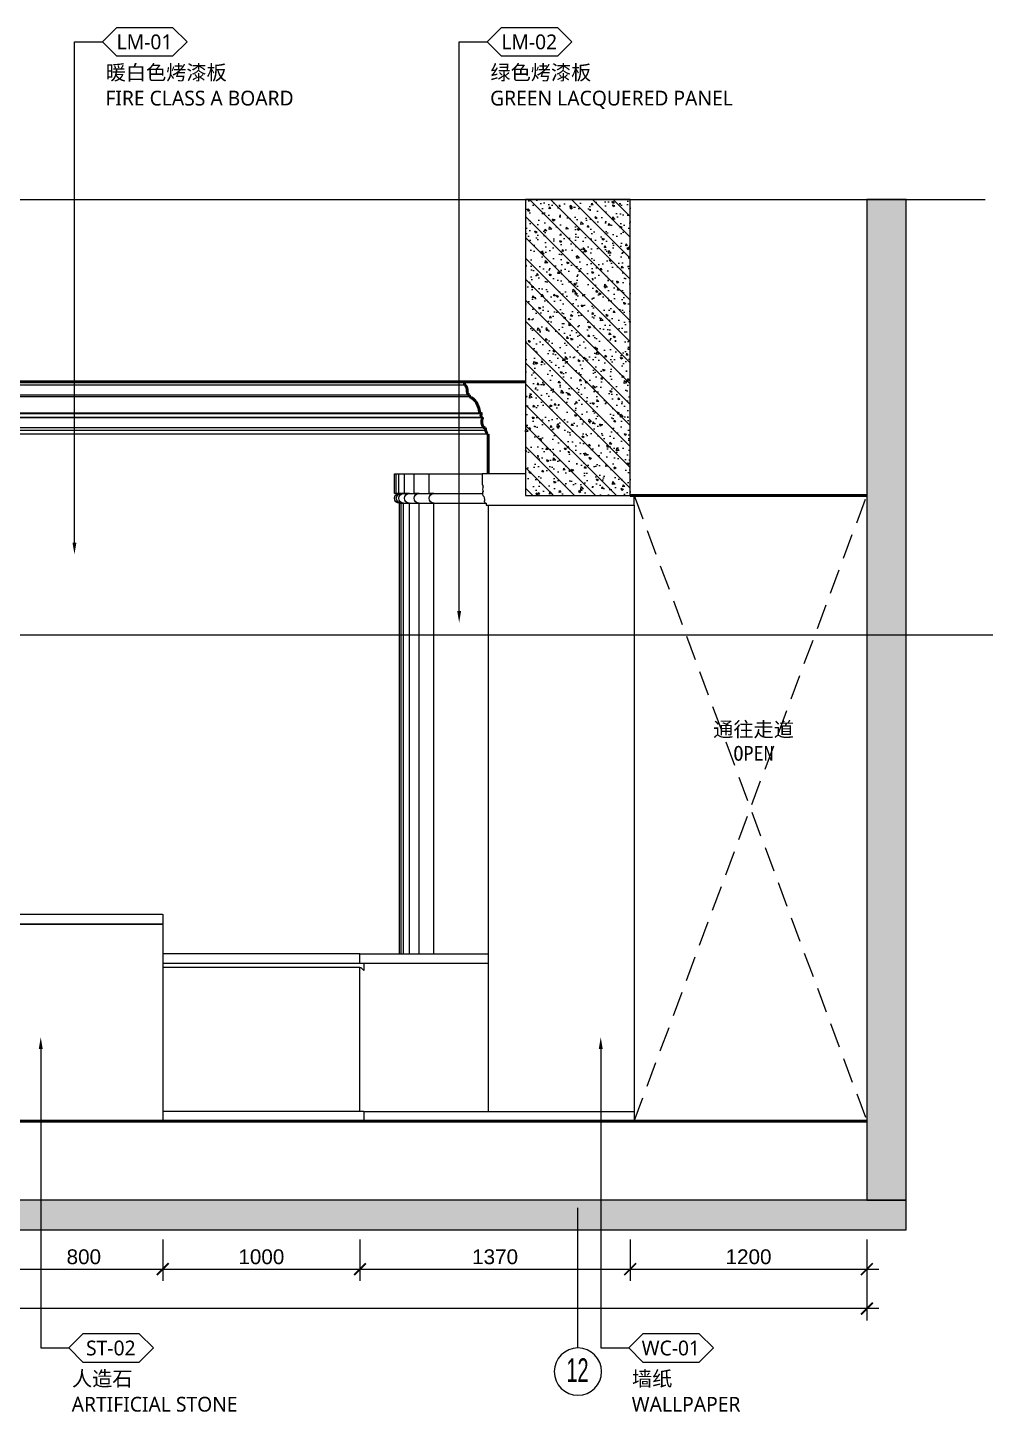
# Model space of a CAD drawing. Header units: millimetres. Extents: x 6321 to 120763, y -355 to 15211.
# Drawn here: x 115909 to 120763, y -225 to 6817 of the extents above; entities that cross this region are included whole.
import ezdxf
from ezdxf import colors
from ezdxf.entities.mleader import LeaderData, LeaderLine
from ezdxf.enums import TextEntityAlignment as Align
from ezdxf.math import Vec2, Vec3

# ---------------------------------------------------------------- set-up
doc = ezdxf.new("R2010")
doc.units = ezdxf.units.MM
doc.linetypes.add('_ACM-G-HIDDEN', pattern=[4.7625, 3.175, -1.5875])
for name, color, linetype in [('0 @ 30 (1)', 7, 'Continuous'), ('WALL', 7, 'Continuous'), ('WALL TYPE$0$G-ANNO-NOTE-CH', 7, 'Continuous')]:
    doc.layers.add(name, color=color, linetype=linetype)
for name, color, linetype, lineweight in [('_ACM-A-ANNO-DIMS', 2, 'Continuous', 13), ('_ACM-A-ANNO-DIMS @ 30 (2)', 2, 'Continuous', 13), ('_ACM-A-DETL-THIN', 2, 'Continuous', 9), ('_ACM-A-ELVE-HIDD', 1, '_ACM-G-HIDDEN', 13), ('_ACM-A-ELVE-MEDM', 3, 'Continuous', 25), ('_ACM-A-ELVE-THIK', 5, 'Continuous', 50)]:
    doc.layers.add(name, color=color, linetype=linetype, lineweight=lineweight)
doc.styles.add('_ACM-G-NOTES', font='arial.ttf')
doc.styles.add('Arial', font='ARIALUNI.ttf')
doc.styles.add('Arial_1', font='arial.ttf', dxfattribs={"height": 75})
doc.styles.add('WALL TYPE$0$Aecom Chinese', font='Microsoft YaHei.ttf')
doc.dimstyles.new('Aec-Arch-M-注释性', dxfattribs={"dimscale": 2, "dimtxt": 2.5, "dimasz": 2, "dimexe": 2, "dimexo": 2, "dimgap": 0.8, "dimtad": 1, "dimdec": 0, "dimrnd": 5, "dimzin": 3, "dimdsep": 46, "dimtxsty": 'Arial', "dimblk": 'WALL TYPE$0$_ArchTick', "dimcen": 2.5, "dimdle": 2, "dimclrd": 256, "dimclrt": 256, "dimazin": 2, "dimtfac": 0.75, "dimtdec": 0, "dimtix": 1, "dimtmove": 2, "dimatfit": 2, "dimfxl": 5, "dimfxlon": 1, "dimtolj": 1, "dimtzin": 0, "dimlwd": -1, "dimarcsym": 0})

# ---------------------------------------------------------------- blocks, each defined once
blk = doc.blocks.new('*U132')
h = blk.add_hatch(color=250)
h.dxf.hatch_style = 1
h.paths.add_polyline_path([(-17621.6, -50), (-17621.6, 100), (-37561.6, 100), (-37561.6, -50)])
blk.add_lwpolyline([(-17621.6, -50), (-17621.6, 100), (-37561.6, 100), (-37561.6, -50)], close=True)
blk = doc.blocks.new('*U135')
h = blk.add_hatch()
h.set_pattern_fill('0-钢筋混凝土001-DOM', color=250, scale=15, pattern_type=2)
h.set_pattern_definition([(45, (-330, 4214.64), (-53.033, 53.033), []), (50, (-330, 4214.64), (107.58903, -9.4128), [11.25, -123.75]), (355, (-330, 4214.64), (-20.8127, 112.8288), [9, -99]), (100.4514, (-321.03, 4213.85), (86.7764, 103.4159), [9.561, -105.1713]), (46.1842, (-330, 4244.64), (160.0862, -24.8279), [16.875, -185.625]), (96.6356, (-316.66, 4242.57), (140.1994, 146.1177), [14.3415, -157.757]), (351.1842, (-330, 4244.64), (140.1993, 146.1178), [13.5, -148.5]), (21, (-315, 4237.14), (89.53606, -60.39283), [11.25, -123.75]), (326, (-315, 4237.14), (36.4973, 108.7725), [9, -99]), (71.4514, (-307.54, 4232.11), (126.0334, 48.3796), [9.561, -105.1713]), (37.5, (-330, 4214.64), (1.82398, 49.93408), [0.75, -97.8, 0.75, -100.5, 0.75, -99.375]), (7.5, (-330, 4214.64), (39.46043, 59.16176), [0.75, -57.3, 0.75, -95.55, 0.75, -37.875]), (327.5, (-363.45, 4214.64), (80.07337, -3.38323), [0.75, -37.5, 0.75, -117, 0.75, -155.25]), (317.5, (-378.45, 4214.64), (87.47793, 15.01575), [0.75, -48.75, 0.75, -77.7, 0.75, -110.25])])
h.paths.add_polyline_path([(11800.4, -5294.2), (12330.4, -5294.2), (12330.4, -6794.6), (11800.4, -6794.6)])
blk.add_lwpolyline([(11800.4, -5294.2), (12330.4, -5294.2), (12330.4, -6794.6), (11800.4, -6794.6)], close=True)
blk = doc.blocks.new('K_1208044515')
at = {"layer": '_ACM-A-ELVE-THIK'}
for points in [[(60, 0), (60, -16.2)], [(34.1, -76.1), (34.3, -66.9)], [(-25.6, -161.5), (-24.3, -159.2), (-17.8, -159.2)], [(-60, -465.4), (-60, -265.4)], [(-60, -265.4), (-52.8, -265.4)], [(-46.3, -246.9), (-46.3, -233.1)]]:
    blk.add_lwpolyline(points, dxfattribs=at)
blk.add_lwpolyline([(-32, -182.3), (-30.8, -180, -3.820271)], format="xyb", dxfattribs=at)
for points in [[(34.3, -66.9), (35.3, -66.8), (37.2, -66.2), (39.9, -64.3), (42, -61.8), (44.4, -57.3), (46.2, -50.9), (46.7, -47.4), (46.8, -43.8)], [(46.8, -43.8), (46.8, -42), (46.8, -40.1), (47.2, -34.7), (47.9, -31.2), (48.9, -27.9), (50.1, -24.9), (51.5, -22.3), (54.1, -19.1), (56, -17.6), (57.9, -16.6), (59, -16.3), (60, -16.2)], [(-17.8, -159.2), (-9.5, -124.6), (-3, -109.8), (17.1, -84.5), (23.7, -80.1), (34.1, -76.1)], [(-46.3, -233.1), (-44.4, -233.1), (-42.4, -232.8), (-38.7, -231), (-35.3, -227.8), (-33.7, -225.7), (-31.1, -220.6), (-30.1, -217.7), (-29.2, -214.6), (-28.5, -211.4), (-28.1, -208.1), (-27.8, -204.6), (-28, -197.7), (-28.4, -194.3), (-29, -191.1), (-29.8, -188), (-30.8, -185), (-32, -182.3)], [(-30.8, -180), (-30, -180.2), (-29.3, -180.2), (-28.5, -180), (-27.8, -179.7), (-27.1, -179.2), (-26.5, -178.6), (-25.3, -176.9), (-24.4, -174.8), (-23.8, -172.4), (-23.6, -169.8), (-23.7, -167.2), (-23.9, -165.9), (-24.6, -163.5), (-25.6, -161.5)], [(-52.8, -265.4), (-52.2, -258.8), (-51.5, -255.9), (-50.4, -252.7), (-48.4, -249.2), (-46.3, -246.9)]]:
    blk.add_spline(points, degree=3, dxfattribs=at)
blk = doc.blocks.new('WALL TYPE$0$_ArchTick')
at = {"color": 0, "linetype": 'ByBlock', "const_width": 0.15}
blk.add_lwpolyline([(-0.5, -0.5), (0.5, 0.5)], dxfattribs=at)
blk = doc.blocks.new('*D260')
at = {"layer": '_ACM-A-ANNO-DIMS', "color": 0, "lineweight": -2, "transparency": 16777216}
for p, q in [((115793.2, 670.7), (115793.2, 460.7)), ((116593.2, 670.7), (116593.2, 460.7))]:
    blk.add_line(p, q, dxfattribs=at)
at = {"layer": '_ACM-A-ANNO-DIMS', "transparency": 16777216}
blk.add_line((115733.2, 520.7), (116653.2, 520.7), dxfattribs=at)
at = {"layer": 'Defpoints', "color": 0, "transparency": 16777216}
for p in [(115793.2, 1530.7), (116593.2, 1530.7), (116593.2, 520.7)]:
    blk.add_point(p, dxfattribs=at)
at = {"layer": '_ACM-A-ANNO-DIMS', "transparency": 16777216, "xscale": 60, "yscale": 60, "zscale": 60, "rotation": 180}
blk.add_blockref('WALL TYPE$0$_ArchTick', (115793.2, 520.7), dxfattribs=at)
at = {"layer": '_ACM-A-ANNO-DIMS', "transparency": 16777216, "xscale": 60, "yscale": 60, "zscale": 60}
blk.add_blockref('WALL TYPE$0$_ArchTick', (116593.2, 520.7), dxfattribs=at)
at = {"layer": '_ACM-A-ANNO-DIMS', "transparency": 16777216, "insert": (116193.2, 583), "char_height": 75, "attachment_point": 5, "style": 'Arial'}
blk.add_mtext('\\A1;800', dxfattribs=at)
blk = doc.blocks.new('*D261')
at = {"layer": '_ACM-A-ANNO-DIMS', "color": 0, "lineweight": -2, "transparency": 16777216}
for p, q in [((116593.2, 670.7), (116593.2, 460.7)), ((117593.2, 670.7), (117593.2, 460.7))]:
    blk.add_line(p, q, dxfattribs=at)
at = {"layer": '_ACM-A-ANNO-DIMS', "transparency": 16777216}
blk.add_line((116533.2, 520.7), (117653.2, 520.7), dxfattribs=at)
at = {"layer": 'Defpoints', "color": 0, "transparency": 16777216}
for p in [(116593.2, 1530.7), (117593.2, 1530.7), (117593.2, 520.7)]:
    blk.add_point(p, dxfattribs=at)
at = {"layer": '_ACM-A-ANNO-DIMS', "transparency": 16777216, "xscale": 60, "yscale": 60, "zscale": 60, "rotation": 180}
blk.add_blockref('WALL TYPE$0$_ArchTick', (116593.2, 520.7), dxfattribs=at)
at = {"layer": '_ACM-A-ANNO-DIMS', "transparency": 16777216, "xscale": 60, "yscale": 60, "zscale": 60}
blk.add_blockref('WALL TYPE$0$_ArchTick', (117593.2, 520.7), dxfattribs=at)
at = {"layer": '_ACM-A-ANNO-DIMS', "transparency": 16777216, "insert": (117093.2, 583), "char_height": 75, "attachment_point": 5, "style": 'Arial'}
blk.add_mtext('\\A1;1000', dxfattribs=at)
blk = doc.blocks.new('*D262')
at = {"layer": '_ACM-A-ANNO-DIMS', "color": 0, "lineweight": -2, "transparency": 16777216}
for p, q in [((117593.2, 670.7), (117593.2, 460.7)), ((118963.2, 670.7), (118963.2, 460.7))]:
    blk.add_line(p, q, dxfattribs=at)
at = {"layer": '_ACM-A-ANNO-DIMS', "transparency": 16777216}
blk.add_line((117533.2, 520.7), (119023.2, 520.7), dxfattribs=at)
at = {"layer": 'Defpoints', "color": 0, "transparency": 16777216}
for p in [(117593.2, 1530.7), (118963.2, 1530.7), (118963.2, 520.7)]:
    blk.add_point(p, dxfattribs=at)
at = {"layer": '_ACM-A-ANNO-DIMS', "transparency": 16777216, "xscale": 60, "yscale": 60, "zscale": 60, "rotation": 180}
blk.add_blockref('WALL TYPE$0$_ArchTick', (117593.2, 520.7), dxfattribs=at)
at = {"layer": '_ACM-A-ANNO-DIMS', "transparency": 16777216, "xscale": 60, "yscale": 60, "zscale": 60}
blk.add_blockref('WALL TYPE$0$_ArchTick', (118963.2, 520.7), dxfattribs=at)
at = {"layer": '_ACM-A-ANNO-DIMS', "transparency": 16777216, "insert": (118278.2, 583), "char_height": 75, "attachment_point": 5, "style": 'Arial'}
blk.add_mtext('\\A1;1370', dxfattribs=at)
blk = doc.blocks.new('*D263')
at = {"layer": '_ACM-A-ANNO-DIMS', "color": 0, "lineweight": -2, "transparency": 16777216}
for p, q in [((118963.2, 670.7), (118963.2, 460.7)), ((120163.2, 670.7), (120163.2, 460.7))]:
    blk.add_line(p, q, dxfattribs=at)
at = {"layer": '_ACM-A-ANNO-DIMS', "transparency": 16777216}
blk.add_line((118903.2, 520.7), (120223.2, 520.7), dxfattribs=at)
at = {"layer": 'Defpoints', "color": 0, "transparency": 16777216}
for p in [(118963.2, 1530.7), (120163.2, 1530.7), (120163.2, 520.7)]:
    blk.add_point(p, dxfattribs=at)
at = {"layer": '_ACM-A-ANNO-DIMS', "transparency": 16777216, "xscale": 60, "yscale": 60, "zscale": 60, "rotation": 180}
blk.add_blockref('WALL TYPE$0$_ArchTick', (118963.2, 520.7), dxfattribs=at)
at = {"layer": '_ACM-A-ANNO-DIMS', "transparency": 16777216, "xscale": 60, "yscale": 60, "zscale": 60}
blk.add_blockref('WALL TYPE$0$_ArchTick', (120163.2, 520.7), dxfattribs=at)
at = {"layer": '_ACM-A-ANNO-DIMS', "transparency": 16777216, "insert": (119563.2, 583), "char_height": 75, "attachment_point": 5, "style": 'Arial'}
blk.add_mtext('\\A1;1200', dxfattribs=at)
blk = doc.blocks.new('*D264')
at = {"layer": '_ACM-A-ANNO-DIMS', "color": 0, "lineweight": -2, "transparency": 16777216}
for p, q in [((101013.2, 470.7), (101013.2, 260.7)), ((120163.2, 470.7), (120163.2, 260.7))]:
    blk.add_line(p, q, dxfattribs=at)
at = {"layer": '_ACM-A-ANNO-DIMS', "transparency": 16777216}
blk.add_line((120223.2, 320.7), (100953.2, 320.7), dxfattribs=at)
at = {"layer": 'Defpoints', "color": 0, "transparency": 16777216}
for p in [(101013.2, 1530.7), (120163.2, 1530.7), (101013.2, 320.7)]:
    blk.add_point(p, dxfattribs=at)
at = {"layer": '_ACM-A-ANNO-DIMS', "transparency": 16777216, "xscale": 60, "yscale": 60, "zscale": 60, "rotation": 180}
blk.add_blockref('WALL TYPE$0$_ArchTick', (101013.2, 320.7), dxfattribs=at)
at = {"layer": '_ACM-A-ANNO-DIMS', "transparency": 16777216, "xscale": 60, "yscale": 60, "zscale": 60}
blk.add_blockref('WALL TYPE$0$_ArchTick', (120163.2, 320.7), dxfattribs=at)
at = {"layer": '_ACM-A-ANNO-DIMS', "transparency": 16777216, "insert": (110588.2, 383), "char_height": 75, "attachment_point": 5, "style": 'Arial'}
blk.add_mtext('\\A1;19150', dxfattribs=at)
blk = doc.blocks.new('*U92')
for points in [[(0, 4), (0, 10), (0, 18), (0, 26), (0, 27.72)], [(0, 4), (0, 10)]]:
    blk.add_lwpolyline(points)
blk.add_circle((0, 0), 4)
at = {"style": '_ACM-G-NOTES'}
blk.add_attdef('A', text='', height=4, dxfattribs=at).set_placement((-1.79, -1.75), (1.94, -1.75), align=Align.FIT)
blk = doc.blocks.new('*U129')
blk.add_line((0.65, 0), (103.7, 0))
blk = doc.blocks.new('WHA12202707')
at = {"transparency": 16777216}
for p, q in [((2.38, 2.38), (0, 0)), ((11.91, 2.38), (2.38, 2.38)), ((11.91, 2.38), (14.29, 0)), ((2.38, -2.38), (0, 0)), ((11.91, -2.38), (14.29, 0)), ((2.38, -2.38), (11.91, -2.38))]:
    blk.add_line(p, q, dxfattribs=at)
at = {"transparency": 16777216, "style": 'WALL TYPE$0$Aecom Chinese'}
blk.add_attdef('英文2', (0.49, -14.58), '', height=2.5, dxfattribs=at)
at = {"layer": 'WALL TYPE$0$G-ANNO-NOTE-CH', "transparency": 16777216, "style": 'WALL TYPE$0$Aecom Chinese'}
blk.add_attdef('编号', text='', height=2.5, dxfattribs=at).set_placement((7.1, 0), align=Align.MIDDLE)
for tag, p in [('中文', (0.54, -5.18)), ('英文', (0.49, -9.51))]:
    blk.add_attdef(tag, text='', height=2.5, dxfattribs=at).set_placement(p, align=Align.MIDDLE_LEFT)
blk = doc.blocks.new('*U130')
h = blk.add_hatch()
h.set_pattern_fill('0-钢筋混凝土001-DOM', color=250, scale=15, pattern_type=2)
h.set_pattern_definition([(45, (0, 640), (-53.033, 53.033), []), (50, (0, 640), (107.58903, -9.4128), [11.25, -123.75]), (355, (0, 640), (-20.8127, 112.8288), [9, -99]), (100.4514, (8.97, 639.22), (86.7764, 103.4159), [9.561, -105.1713]), (46.1842, (0, 670), (160.0862, -24.8279), [16.875, -185.625]), (96.6356, (13.34, 667.93), (140.1994, 146.1177), [14.3415, -157.757]), (351.1842, (0, 670), (140.1993, 146.1178), [13.5, -148.5]), (21, (15, 662.5), (89.53606, -60.39283), [11.25, -123.75]), (326, (15, 662.5), (36.4973, 108.7725), [9, -99]), (71.4514, (22.46, 657.47), (126.0334, 48.3796), [9.561, -105.1713]), (37.5, (0, 640), (1.82398, 49.93408), [0.75, -97.8, 0.75, -100.5, 0.75, -99.375]), (7.5, (0, 640), (39.46043, 59.16176), [0.75, -57.3, 0.75, -95.55, 0.75, -37.875]), (327.5, (-33.45, 640), (80.07337, -3.38323), [0.75, -37.5, 0.75, -117, 0.75, -155.25]), (317.5, (-48.45, 640), (87.47793, 15.01575), [0.75, -48.75, 0.75, -77.7, 0.75, -110.25])])
h.paths.add_polyline_path([(12130.4, -5294.2), (12330.4, -5294.2), (12330.4, -10369.2), (12130.4, -10369.2)])
blk.add_lwpolyline([(12130.4, -5294.2), (12330.4, -5294.2), (12330.4, -10369.2), (12130.4, -10369.2)], close=True)

msp = doc.modelspace()

# ---------------------------------------------------------------- linework, layer by layer
msp.add_xline((51096.6, 3738.8), (1, 0))
at = {"layer": '_ACM-A-DETL-THIN', "color": 8}
for points in [[(118123.2, 5004.6), (101333.2, 5004.6)], [(118149.1, 4944.6), (101307.3, 4944.6)], [(118148.9, 4953.8), (101307.5, 4953.8)], [(118201, 4861.5), (101248.9, 4861.5)], [(118215.2, 4838.4), (101241.1, 4838.4)], [(118211.7, 4840.7), (101242.4, 4840.7)], [(118208.8, 4859.2), (101247.6, 4859.2)], [(118226.9, 4787.7), (101226.9, 4787.7)], [(118229.5, 4773.8), (101226.9, 4773.8)], [(117793.2, 4455.4), (118215.2, 4455.4)], [(117793.2, 4405.4), (118233.3, 4405.4)], [(118983.1, 4395.4), (118983.1, 1270.7)], [(117593.2, 2120.7), (116593.2, 2120.7)], [(117593.2, 2070.7), (116593.2, 2070.7)], [(117593.2, 2050.7), (116593.2, 2050.7)], [(117593.2, 1320.7), (116593.2, 1320.7)]]:
    msp.add_lwpolyline(points, dxfattribs=at)
at = {"layer": '_ACM-A-DETL-THIN'}
for points in [[(118236, 4755.4), (101213.2, 4755.4)], [(118243.2, 4395.4), (118243.2, 1320.7)], [(117613.2, 1320.7), (117593.2, 1320.7), (117593.2, 2050.7), (117598.2, 2050.7), (117613.2, 2035.7)], [(117613.2, 2070.7), (117613.2, 2035.7)], [(117613.2, 1320.7), (117613.2, 1270.7)], [(117613.2, 1320.7), (118983.1, 1320.7)]]:
    msp.add_lwpolyline(points, dxfattribs=at)
msp.add_lwpolyline([(117793.2, 2120.7), (117793.2, 4405.4, -1), (117793.2, 4455.4), (117768.2, 4455.4), (117768.2, 4555.4), (118213.2, 4555.4)], format="xyb", dxfattribs=at)
at = {"layer": '_ACM-A-DETL-THIN', "color": 8}
for points in [[(117802.4, 2120.7), (117802.4, 4405.4, -1), (117802.4, 4455.4), (117777.4, 4455.4), (117777.4, 4555.4)], [(117814.7, 2120.7), (117814.7, 4405.4, -1), (117814.7, 4455.4), (117789.7, 4455.4), (117789.7, 4555.4)], [(117843.9, 2120.7), (117843.9, 4405.4, -1), (117843.9, 4455.4), (117818.9, 4455.4), (117818.9, 4555.4)], [(117893, 2120.7), (117893, 4405.4, -1), (117893, 4455.4), (117868, 4455.4), (117868, 4555.4)], [(117968.2, 2120.7), (117968.2, 4405.4, -1), (117968.2, 4455.4), (117943.2, 4455.4), (117943.2, 4555.4)]]:
    msp.add_lwpolyline(points, format="xyb", dxfattribs=at)
at = {"layer": '_ACM-A-DETL-THIN'}
for points in [[(116590.2, 2270.7), (115546.2, 2270.7, -0.414214), (115543.2, 2273.7), (115543.2, 2317.7, -0.414214), (115546.2, 2320.7), (116590.2, 2320.7, -0.414214), (116593.2, 2317.7), (116593.2, 2273.7, -0.414214)], [(116593.2, 1270.7), (115543.2, 1270.7), (115543.2, 2267.7, -0.414214), (115546.2, 2270.7), (116590.2, 2270.7, -0.414214), (116593.2, 2267.7)]]:
    msp.add_lwpolyline(points, format="xyb", close=True, dxfattribs=at)
msp.add_lwpolyline([(118243.2, 2070.7), (117593.2, 2070.7), (117593.2, 2120.7), (118243.2, 2120.7)], close=True, dxfattribs=at)
at = {"layer": '_ACM-A-ELVE-HIDD', "ltscale": 40}
for p, q in [((118983.1, 1270.7), (120163.2, 4445.4)), ((118983.1, 4445.4), (120163.2, 1270.7))]:
    msp.add_line(p, q, dxfattribs=at)
at = {"layer": '_ACM-A-ELVE-MEDM'}
msp.add_lwpolyline([(118433.2, 4555.4), (118213.2, 4555.4), (118213.2, 4498.4, -0.37825), (118216.2, 4493.6, 0.623496), (118218.2, 4488.8, 0.284819), (118218.2, 4465, 0.636149), (118216.2, 4457.8, 0.282378), (118216.7, 4445.5, -0.186128), (118225.3, 4417.3, 0.824383), (118226.3, 4411.3), (118226.3, 4408.9, -0.262247), (118229.3, 4405.4), (118233.3, 4405.4), (118233.3, 4395.4), (118983.1, 4395.4), (118983.1, 4445.4), (118963.2, 4445.4)], format="xyb", dxfattribs=at)
at = {"layer": '_ACM-A-ELVE-THIK'}
msp.add_line((120163.2, 1270.7), (100963.2, 1270.7), dxfattribs=at)
for points in [[(118433.2, 5020.7), (100963.2, 5020.7)], [(118963.2, 4445.4), (120163.2, 4445.4)]]:
    msp.add_lwpolyline(points, dxfattribs=at)

# ---------------------------------------------------------------- block references
at = {"xscale": -1}
for name, p in [('*U135', (130763.6, 11240)), ('*U130', (132493.6, 11240))]:
    msp.add_blockref(name, p, dxfattribs=at)
at = {"layer": '_ACM-A-ANNO-DIMS', "linetype": 'Continuous', "ltscale": 2, "xscale": 100, "yscale": 100, "zscale": 100}
msp.add_blockref('*U129', (110393.2, 5945.7), dxfattribs=at)
at = {"layer": '_ACM-A-ANNO-DIMS', "linetype": 'Continuous', "ltscale": 2}
ref = msp.add_blockref('*U92', (118698.2, 0.7), dxfattribs=dict(at, xscale=-30, yscale=30, zscale=30))
ref.add_attrib('A', '12', dxfattribs={"layer": '0', "height": 120, "style": '_ACM-G-NOTES', "width": 0.600966}).set_placement((118640, -51.7), (118752, -51.7), align=Align.FIT)
at = {"layer": '_ACM-A-ELVE-THIK', "xscale": -1}
msp.add_blockref('K_1208044515', (118183.2, 5020.7), dxfattribs=at)
at = {"layer": 'WALL'}
msp.add_blockref('*U132', (137984.8, 770.7), dxfattribs=at)

# ---------------------------------------------------------------- texts
at = {"layer": '_ACM-A-ANNO-DIMS', "char_height": 75, "attachment_point": 5, "style": 'Arial_1'}
for s, insert, width in [('{\\fSimHei|b0|i0|c134|p49;通往走道}', (119588.7, 3254.2), 848.511), ('{\\fSimHei|b0|i0|c134|p49;OPEN}', (119588.7, 3136.2), 625.664)]:
    msp.add_mtext(s, dxfattribs=dict(at, insert=insert, width=width))

# ---------------------------------------------------------------- dimensions: what is measured, and where the dimension line sits
at = {"layer": '_ACM-A-ANNO-DIMS @ 30 (2)'}
dim = msp.add_linear_dim(base=(101013.2, 320.7), p1=(120163.2, 1530.7), p2=(101013.2, 1530.7), dimstyle='Aec-Arch-M-注释性', override={"dimscale": 30, "dimzin": 8, "dimtix": 1, "dimtofl": 1, "dimtmove": 2, "dimatfit": 2}, dxfattribs=at)
dim.commit()
dim.dimension.update_dxf_attribs({"geometry": '*D264', "text_midpoint": (110588.2, 383)})
for base, p1, p2, picture, middle in [((116593.2, 520.7), (115793.2, 1530.7), (116593.2, 1530.7), '*D260', (116193.2, 583)), ((117593.2, 520.7), (116593.2, 1530.7), (117593.2, 1530.7), '*D261', (117093.2, 583)), ((118963.2, 520.7), (117593.2, 1530.7), (118963.2, 1530.7), '*D262', (118278.2, 583)), ((120163.2, 520.7), (118963.2, 1530.7), (120163.2, 1530.7), '*D263', (119563.2, 583))]:
    dim = msp.add_linear_dim(base=base, p1=p1, p2=p2, angle=180, dimstyle='Aec-Arch-M-注释性', override={"dimscale": 30, "dimzin": 8, "dimtix": 1, "dimtofl": 1, "dimtmove": 2, "dimatfit": 2}, dxfattribs=at)
    dim.commit()
    dim.dimension.update_dxf_attribs({"geometry": picture, "text_midpoint": middle})

# ---------------------------------------------------------------- leaders
at = {"layer": '0 @ 30 (1)'}
ml = msp.add_multileader_block('Standard', dxfattribs=at)
ml.set_content('WHA12202707', color=256, scale=30)
ml.set_attribute('编号', 'LM-01', width=0)
ml.set_attribute('中文', '暖白色烤漆板', width=0)
ml.set_attribute('英文', 'FIRE CLASS A BOARD', width=0)
ml.set_attribute('英文2', '', width=0)
ml.set_leader_properties(color=2)
ml.build(insert=Vec2(0, 0))
ml.multileader.update_dxf_attribs({"text_right_attachment_type": 6, "dogleg_length": 0.36, "arrow_head_size": 60, "scale": 30})
ctx = ml.context
ctx.base_point, ctx.scale, ctx.char_height, ctx.arrow_head_size, ctx.landing_gap_size, ctx.plane_origin = Vec3(116287.8, 6745.7), 30, 2250, 60, 2.7, Vec3(118754.2, 2610.9)
ctx.right_attachment = 6
notes = []
notes.append((ctx, [(0, (1, 1, 0), (116145.6, 6745.7), (1, 0), 142.2, [(2, [(116145.6, 4146)], 0, [])])]))
ctx.block.insert = Vec3(116287.8, 6745.7)
ml = msp.add_multileader_block('Standard', dxfattribs=at)
ml.set_content('WHA12202707', color=256, scale=30)
ml.set_attribute('编号', 'LM-02', width=0)
ml.set_attribute('中文', '绿色烤漆板', width=0)
ml.set_attribute('英文', 'GREEN LACQUERED PANEL', width=0)
ml.set_attribute('英文2', '', width=0)
ml.set_leader_properties(color=2)
ml.build(insert=Vec2(0, 0))
ml.multileader.update_dxf_attribs({"text_right_attachment_type": 6, "dogleg_length": 0.36, "arrow_head_size": 60, "scale": 30})
ctx = ml.context
ctx.base_point, ctx.scale, ctx.char_height, ctx.arrow_head_size, ctx.landing_gap_size, ctx.plane_origin = Vec3(118238.4, 6745.7), 30, 2250, 60, 2.7, Vec3(119933.6, 5372.5)
ctx.right_attachment = 6
notes.append((ctx, [(0, (1, 1, 0), (118096.2, 6745.7), (1, 0), 142.2, [(0, [(118096.2, 3799.3)], 0, [])])]))
ctx.block.insert = Vec3(118238.4, 6745.7)
ml = msp.add_multileader_block('Standard', dxfattribs=at)
ml.set_content('WHA12202707', color=256, scale=30)
ml.set_attribute('编号', 'ST-02', width=0)
ml.set_attribute('中文', '人造石', width=0)
ml.set_attribute('英文', 'ARTIFICIAL STONE', width=0)
ml.set_attribute('英文2', '', width=0)
ml.set_leader_properties(color=2)
ml.build(insert=Vec2(0, 0))
ml.multileader.update_dxf_attribs({"text_right_attachment_type": 6, "dogleg_length": 0.36, "arrow_head_size": 60, "scale": 30})
ctx = ml.context
ctx.base_point, ctx.scale, ctx.char_height, ctx.arrow_head_size, ctx.landing_gap_size, ctx.plane_origin = Vec3(116117, 120.7), 30, 2250, 60, 2.7, Vec3(117812.2, -1252.5)
ctx.right_attachment = 6
notes.append((ctx, [(0, (1, 1, 0), (115974.8, 120.7), (1, 0), 142.2, [(0, [(115974.8, 1697.7)], 0, [])])]))
ctx.block.insert = Vec3(116117, 120.7)
ml = msp.add_multileader_block('Standard', dxfattribs=at)
ml.set_content('WHA12202707', color=256, scale=30)
ml.set_attribute('编号', 'WC-01', width=0)
ml.set_attribute('中文', '墙纸', width=0)
ml.set_attribute('英文', 'WALLPAPER', width=0)
ml.set_attribute('英文2', '', width=0)
ml.set_leader_properties(color=2)
ml.build(insert=Vec2(0, 0))
ml.multileader.update_dxf_attribs({"text_right_attachment_type": 6, "dogleg_length": 0.36, "arrow_head_size": 60, "scale": 30})
ctx = ml.context
ctx.base_point, ctx.scale, ctx.char_height, ctx.arrow_head_size, ctx.landing_gap_size, ctx.plane_origin = Vec3(118956.2, 120.7), 30, 2250, 60, 2.7, Vec3(120651.4, -1252.5)
ctx.right_attachment = 6
notes.append((ctx, [(0, (1, 1, 0), (118813.9, 120.7), (1, 0), 142.2, [(0, [(118813.9, 1697.7)], 0, [])])]))
ctx.block.insert = Vec3(118956.2, 120.7)
for ctx, leaders in notes:
    for number, flags, end, landing, length, lines in leaders:
        leader = LeaderData()
        leader.index, (leader.has_last_leader_line, leader.has_dogleg_vector, leader.attachment_direction) = number, flags
        leader.last_leader_point, leader.dogleg_vector, leader.dogleg_length = Vec3(end), Vec3(landing), length
        for number, points, colour, breaks in lines:
            line = LeaderLine()
            line.index, line.vertices, line.color, line.breaks = number, Vec3.list(points), colors.encode_raw_color(colour), breaks
            leader.lines.append(line)
        ctx.leaders.append(leader)

doc.saveas('drawing.dxf')
